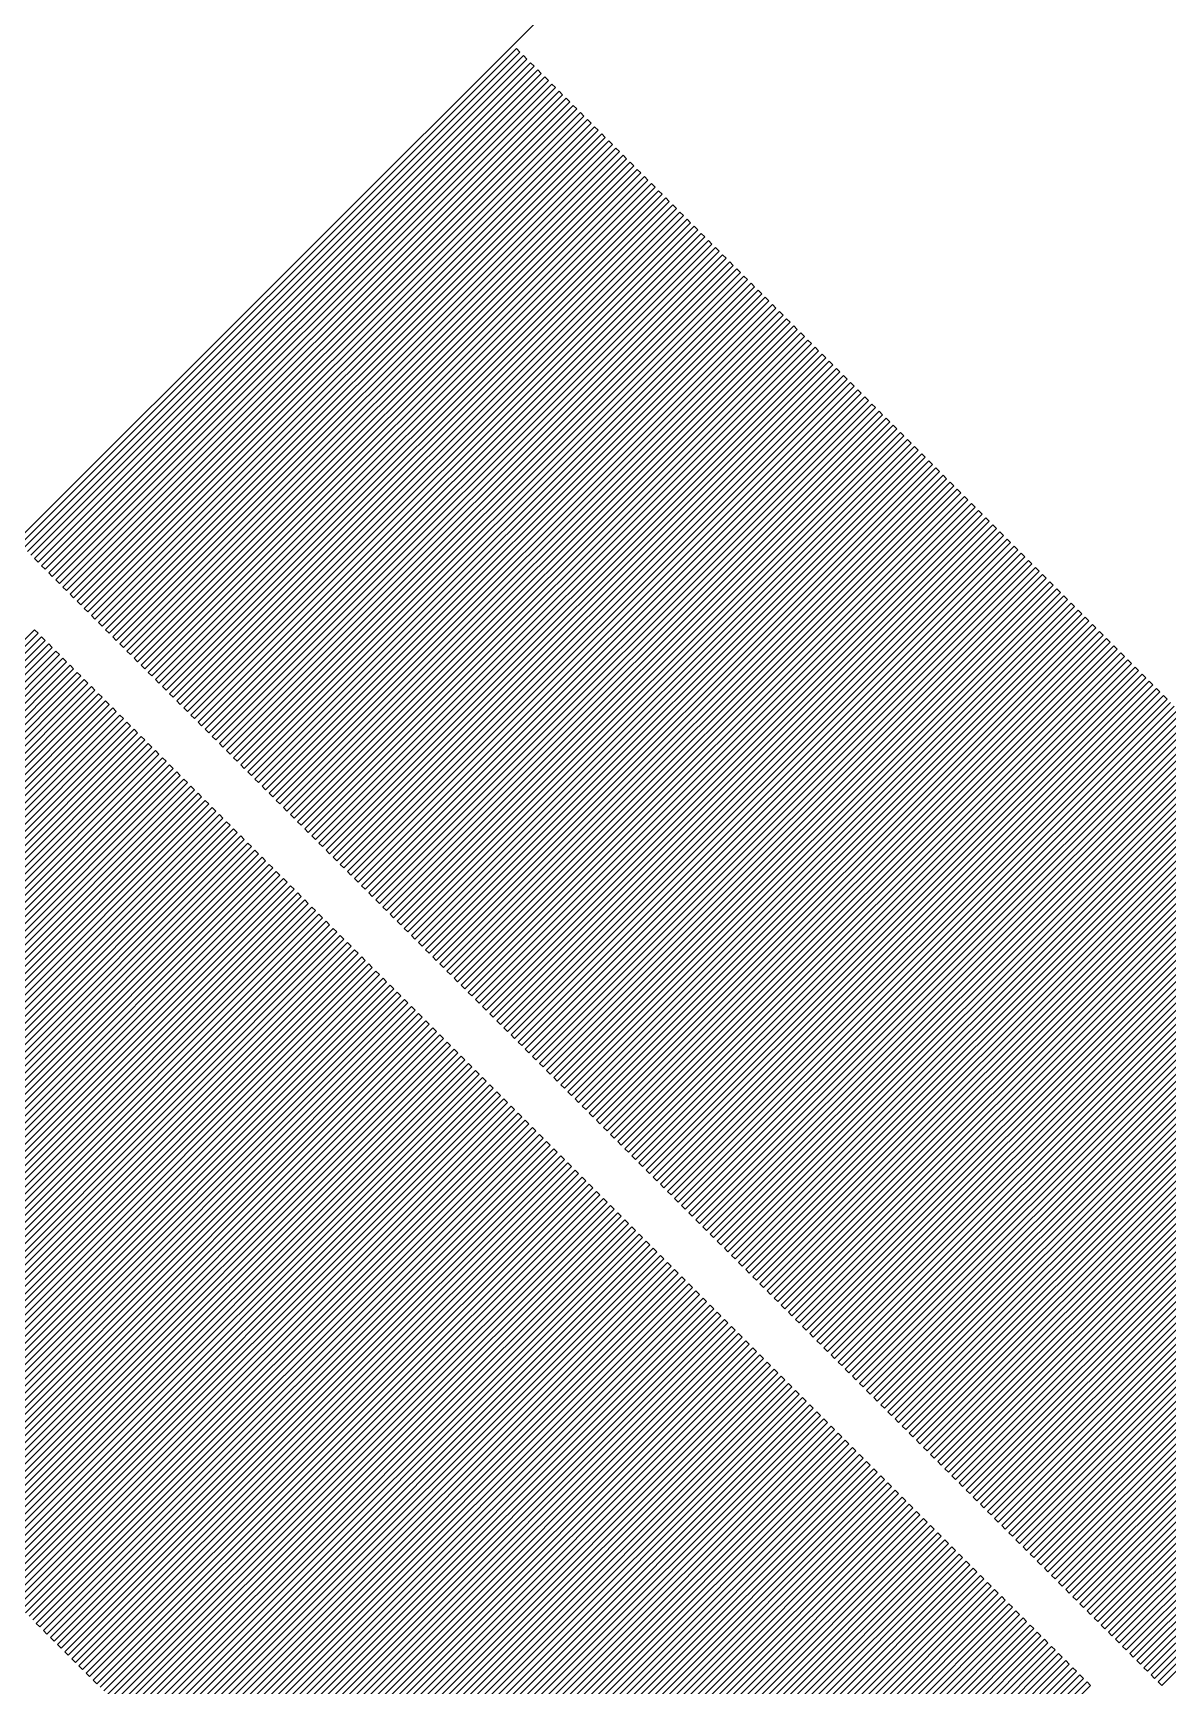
# Model space of a CAD drawing. Extents: x 1 to 107, y 1 to 71.
# Drawn here: x 7.848 to 10.105, y 7.977 to 11.265 of the extents above; entities that cross this region are included whole.
import ezdxf

# ---------------------------------------------------------------- set-up
doc = ezdxf.new("R2010")
doc.units = 0

msp = doc.modelspace()

# ---------------------------------------------------------------- linework, layer by layer
for p, q in [((10.1513, 12.5908), (7.8156, 10.2551)), ((7.82266, 10.248), (8.80908, 11.2344)), ((8.81616, 11.2274), (7.82974, 10.241)), ((7.83681, 10.2339), (8.82323, 11.2203)), ((8.83029, 11.2132), (7.84389, 10.2268)), ((8.80908, 11.2344), (8.81616, 11.2274)), ((8.82323, 11.2203), (8.83029, 11.2132)), ((7.85095, 10.2197), (8.83737, 11.2061)), ((8.84444, 11.1991), (7.85803, 10.2127)), ((7.8651, 10.2056), (8.85152, 11.192)), ((8.85858, 11.1849), (7.87218, 10.1985)), ((8.83737, 11.2061), (8.84444, 11.1991)), ((8.85152, 11.192), (8.85858, 11.1849)), ((7.87924, 10.1915), (8.86566, 11.1779)), ((8.87273, 11.1708), (7.88631, 10.1844)), ((7.89339, 10.1773), (8.87981, 11.1637)), ((8.88687, 11.1567), (7.90045, 10.1702)), ((7.90753, 10.1632), (8.89395, 11.1496)), ((8.86566, 11.1779), (8.87273, 11.1708)), ((8.87981, 11.1637), (8.88687, 11.1567)), ((8.89395, 11.1496), (8.90102, 11.1425)), ((8.90102, 11.1425), (7.9146, 10.1561)), ((7.92166, 10.149), (8.90808, 11.1355)), ((8.91516, 11.1284), (7.92874, 10.142)), ((7.93581, 10.1349), (8.92223, 11.1213)), ((8.92929, 11.1142), (7.94287, 10.1278)), ((8.90808, 11.1355), (8.91516, 11.1284)), ((8.92223, 11.1213), (8.92929, 11.1142)), ((7.94995, 10.1207), (8.93637, 11.1072)), ((8.94344, 11.1001), (7.95702, 10.1137)), ((7.96408, 10.1066), (8.9505, 11.093)), ((8.95758, 11.0859), (7.97116, 10.0995)), ((8.93637, 11.1072), (8.94344, 11.1001)), ((8.9505, 11.093), (8.95758, 11.0859)), ((7.97823, 10.0925), (8.96465, 11.0789)), ((8.97173, 11.0718), (7.98531, 10.0854)), ((7.99239, 10.0783), (8.97879, 11.0647)), ((8.98586, 11.0577), (7.99945, 10.0712)), ((8.00653, 10.0642), (8.99294, 11.0506)), ((8.96465, 11.0789), (8.97173, 11.0718)), ((8.97879, 11.0647), (8.98586, 11.0577)), ((8.99294, 11.0506), (9, 11.0435)), ((9, 11.0435), (8.0136, 10.0571)), ((8.02066, 10.05), (9.00706, 11.0365)), ((9.01414, 11.0294), (8.02774, 10.043)), ((8.03481, 10.0359), (9.02121, 11.0223)), ((9.02827, 11.0152), (8.04187, 10.0288)), ((9.00706, 11.0365), (9.01414, 11.0294)), ((9.02121, 11.0223), (9.02827, 11.0152)), ((8.04895, 10.0217), (9.03535, 11.0082)), ((9.04242, 11.0011), (8.05602, 10.0147)), ((8.06308, 10.0076), (9.04948, 10.994)), ((9.05656, 10.987), (8.07016, 10.0005)), ((9.03535, 11.0082), (9.04242, 11.0011)), ((9.04948, 10.994), (9.05656, 10.987)), ((8.07722, 9.99347), (9.06363, 10.9799)), ((9.07071, 10.9728), (8.0843, 9.98639)), ((8.09137, 9.97932), (9.07777, 10.9657)), ((9.08484, 10.9587), (8.09843, 9.97226)), ((8.10551, 9.96518), (9.09192, 10.9516)), ((9.06363, 10.9799), (9.07071, 10.9728)), ((9.07777, 10.9657), (9.08484, 10.9587)), ((9.09192, 10.9516), (9.09898, 10.9445)), ((9.09898, 10.9445), (8.11258, 9.95811)), ((8.11966, 9.95103), (9.10605, 10.9375)), ((9.11313, 10.9304), (8.12672, 9.94397)), ((8.1338, 9.93689), (9.12019, 10.9233)), ((9.12727, 10.9162), (8.14087, 9.92982)), ((9.10605, 10.9375), (9.11313, 10.9304)), ((9.12019, 10.9233), (9.12727, 10.9162)), ((8.14795, 9.92274), (9.13434, 10.9092)), ((9.14142, 10.9021), (8.15501, 9.91568)), ((8.16209, 9.9086), (9.14848, 10.895)), ((9.15556, 10.888), (8.16916, 9.90154)), ((9.13434, 10.9092), (9.14142, 10.9021)), ((9.14848, 10.895), (9.15556, 10.888)), ((8.17622, 9.89447), (9.16263, 10.8809)), ((9.16971, 10.8738), (8.1833, 9.88739)), ((8.19037, 9.88033), (9.17677, 10.8667)), ((9.18384, 10.8597), (8.19743, 9.87326)), ((8.20451, 9.86618), (9.19092, 10.8526)), ((9.16263, 10.8809), (9.16971, 10.8738)), ((9.17677, 10.8667), (9.18384, 10.8597)), ((9.19092, 10.8526), (9.19798, 10.8455)), ((9.19798, 10.8455), (8.21158, 9.85912)), ((8.21864, 9.85205), (9.20505, 10.8385)), ((9.21213, 10.8314), (8.22572, 9.84497)), ((8.23279, 9.83791), (9.21919, 10.8243)), ((9.22626, 10.8172), (8.23985, 9.83084)), ((9.20505, 10.8385), (9.21213, 10.8314)), ((9.21919, 10.8243), (9.22626, 10.8172)), ((8.24693, 9.82376), (9.23334, 10.8102)), ((9.2404, 10.8031), (8.254, 9.8167)), ((8.26108, 9.80962), (9.24748, 10.796)), ((9.25455, 10.789), (8.26814, 9.80255)), ((9.23334, 10.8102), (9.2404, 10.8031)), ((9.24748, 10.796), (9.25455, 10.789)), ((8.27522, 9.79547), (9.26161, 10.7819)), ((9.26869, 10.7748), (8.28229, 9.78839)), ((8.28937, 9.78133), (9.27576, 10.7677)), ((9.28284, 10.7607), (8.29643, 9.77426)), ((8.30351, 9.76718), (9.2899, 10.7536)), ((9.26161, 10.7819), (9.26869, 10.7748)), ((9.27576, 10.7677), (9.28284, 10.7607)), ((9.2899, 10.7536), (9.29698, 10.7465)), ((9.29698, 10.7465), (8.31058, 9.76012)), ((8.31764, 9.75305), (9.30405, 10.7395)), ((9.31113, 10.7324), (8.32472, 9.74597)), ((8.33179, 9.73891), (9.31819, 10.7253)), ((9.32527, 10.7182), (8.33887, 9.73183)), ((9.30405, 10.7395), (9.31113, 10.7324)), ((9.31819, 10.7253), (9.32527, 10.7182)), ((8.34593, 9.72476), (9.33234, 10.7112)), ((9.3394, 10.7041), (8.353, 9.7177)), ((8.36008, 9.71062), (9.34648, 10.697)), ((9.35355, 10.69), (8.36714, 9.70355)), ((9.33234, 10.7112), (9.3394, 10.7041)), ((9.34648, 10.697), (9.35355, 10.69)), ((8.37421, 9.69649), (9.36061, 10.6829)), ((9.36769, 10.6758), (8.38129, 9.68941)), ((8.38835, 9.68234), (9.37476, 10.6687)), ((9.38182, 10.6617), (8.39542, 9.67526)), ((8.4025, 9.6682), (9.3889, 10.6546)), ((9.36061, 10.6829), (9.36769, 10.6758)), ((9.37476, 10.6687), (9.38182, 10.6617)), ((9.3889, 10.6546), (9.39597, 10.6475)), ((9.39597, 10.6475), (8.40956, 9.66112)), ((8.41664, 9.65405), (9.40303, 10.6405)), ((9.41011, 10.6334), (8.42372, 9.64697)), ((8.43079, 9.63991), (9.41718, 10.6263)), ((9.40303, 10.6405), (9.41011, 10.6334)), ((9.41718, 10.6263), (9.42426, 10.6192)), ((9.42426, 10.6192), (8.43787, 9.63283)), ((8.44493, 9.62576), (9.43134, 10.6122)), ((9.4384, 10.6051), (8.452, 9.6187)), ((8.45908, 9.61162), (9.44548, 10.598)), ((9.45255, 10.591), (8.46614, 9.60455)), ((9.43134, 10.6122), (9.4384, 10.6051)), ((9.44548, 10.598), (9.45255, 10.591)), ((8.47321, 9.59749), (9.45961, 10.5839)), ((9.46669, 10.5768), (8.48029, 9.59041)), ((8.48735, 9.58334), (9.47375, 10.5698)), ((9.48082, 10.5627), (8.49442, 9.57628)), ((8.5015, 9.5692), (9.4879, 10.5556)), ((9.45961, 10.5839), (9.46669, 10.5768)), ((9.47375, 10.5698), (9.48082, 10.5627)), ((9.4879, 10.5556), (9.49496, 10.5486)), ((9.49496, 10.5486), (8.50856, 9.56213)), ((8.51564, 9.55505), (9.50204, 10.5415)), ((9.50911, 10.5344), (8.52271, 9.54799)), ((8.52977, 9.54092), (9.51617, 10.5273)), ((9.50204, 10.5415), (9.50911, 10.5344)), ((9.51617, 10.5273), (9.52325, 10.5203)), ((9.52325, 10.5203), (8.53685, 9.53384)), ((8.54391, 9.52678), (9.53032, 10.5132)), ((9.53738, 10.5061), (8.55099, 9.5197)), ((8.55806, 9.51263), (9.54446, 10.499)), ((9.55153, 10.492), (8.56514, 9.50555)), ((9.53032, 10.5132), (9.53738, 10.5061)), ((9.54446, 10.499), (9.55153, 10.492)), ((8.5722, 9.49849), (9.55861, 10.4849)), ((9.56567, 10.4778), (8.57928, 9.49141)), ((8.58635, 9.48434), (9.57275, 10.4708)), ((9.57982, 10.4637), (8.59341, 9.47728)), ((8.60049, 9.4702), (9.5869, 10.4566)), ((9.55861, 10.4849), (9.56567, 10.4778)), ((9.57275, 10.4708), (9.57982, 10.4637)), ((9.5869, 10.4566), (9.59396, 10.4496)), ((9.59396, 10.4496), (8.60756, 9.46313)), ((8.61464, 9.45605), (9.60104, 10.4425)), ((9.60811, 10.4354), (8.6217, 9.44899)), ((8.62877, 9.44193), (9.61517, 10.4283)), ((9.60104, 10.4425), (9.60811, 10.4354)), ((9.61517, 10.4283), (9.62225, 10.4213)), ((9.62225, 10.4213), (8.63585, 9.43484)), ((8.64291, 9.42778), (9.62932, 10.4142)), ((9.63638, 10.4071), (8.64998, 9.42072)), ((8.65706, 9.41364), (9.64346, 10.4001)), ((9.65053, 10.393), (8.66412, 9.40657)), ((9.62932, 10.4142), (9.63638, 10.4071)), ((9.64346, 10.4001), (9.65053, 10.393)), ((8.67119, 9.39951), (9.65759, 10.3859)), ((9.66467, 10.3788), (8.67827, 9.39243)), ((8.68533, 9.38536), (9.67174, 10.3718)), ((9.67882, 10.3647), (8.69241, 9.37828)), ((8.69948, 9.37122), (9.68588, 10.3576)), ((9.65759, 10.3859), (9.66467, 10.3788)), ((9.67174, 10.3718), (9.67882, 10.3647)), ((9.68588, 10.3576), (9.69295, 10.3506)), ((9.69295, 10.3506), (8.70656, 9.36414)), ((8.71362, 9.35706), (9.70003, 10.3435)), ((9.70709, 10.3364), (8.7207, 9.34999)), ((8.72777, 9.34293), (9.71417, 10.3293)), ((9.70003, 10.3435), (9.70709, 10.3364)), ((9.71417, 10.3293), (9.72124, 10.3223)), ((9.72124, 10.3223), (8.73485, 9.33585)), ((8.74191, 9.32878), (9.72832, 10.3152)), ((9.73538, 10.3081), (8.74898, 9.32172)), ((8.75606, 9.31464), (9.74246, 10.3011)), ((9.74953, 10.294), (8.76312, 9.30757)), ((9.72832, 10.3152), (9.73538, 10.3081)), ((9.74246, 10.3011), (9.74953, 10.294)), ((8.77019, 9.30051), (9.75659, 10.2869)), ((9.76367, 10.2798), (8.77727, 9.29343)), ((8.78433, 9.28636), (9.77074, 10.2728)), ((9.77782, 10.2657), (8.79141, 9.27928)), ((8.79848, 9.27222), (9.78488, 10.2586)), ((9.75659, 10.2869), (9.76367, 10.2798)), ((9.77074, 10.2728), (9.77782, 10.2657)), ((9.78488, 10.2586), (9.79195, 10.2516)), ((9.79195, 10.2516), (8.80554, 9.26515)), ((8.81262, 9.25807), (9.79903, 10.2445)), ((9.80609, 10.2374), (8.81969, 9.25101)), ((8.82675, 9.24393), (9.81316, 10.2303)), ((9.79903, 10.2445), (9.80609, 10.2374)), ((9.81316, 10.2303), (9.82024, 10.2233)), ((7.85803, 10.2127), (7.85095, 10.2197)), ((7.87218, 10.1985), (7.8651, 10.2056)), ((9.82024, 10.2233), (8.83383, 9.23686)), ((8.84091, 9.22978), (9.8273, 10.2162)), ((9.83437, 10.2091), (8.84798, 9.22272)), ((8.85506, 9.21564), (9.84145, 10.2021)), ((9.84851, 10.195), (8.86212, 9.20857)), ((9.8273, 10.2162), (9.83437, 10.2091)), ((9.84145, 10.2021), (9.84851, 10.195)), ((7.88631, 10.1844), (7.87924, 10.1915)), ((7.90045, 10.1702), (7.89339, 10.1773)), ((7.9146, 10.1561), (7.90753, 10.1632)), ((8.8692, 9.20149), (9.85559, 10.1879)), ((9.86267, 10.1808), (8.87627, 9.19443)), ((8.88333, 9.18736), (9.86974, 10.1738)), ((9.87682, 10.1667), (8.89041, 9.18028)), ((8.89748, 9.17322), (9.88388, 10.1596)), ((9.85559, 10.1879), (9.86267, 10.1808)), ((9.86974, 10.1738), (9.87682, 10.1667)), ((9.88388, 10.1596), (9.89095, 10.1526)), ((7.92874, 10.142), (7.92166, 10.149)), ((7.94287, 10.1278), (7.93581, 10.1349)), ((9.89095, 10.1526), (8.90454, 9.16615)), ((8.91162, 9.15907), (9.89803, 10.1455)), ((9.90509, 10.1384), (8.91869, 9.15201)), ((8.92575, 9.14494), (9.91216, 10.1314)), ((9.89803, 10.1455), (9.90509, 10.1384)), ((9.91216, 10.1314), (9.91924, 10.1243)), ((7.95702, 10.1137), (7.94995, 10.1207)), ((7.97116, 10.0995), (7.96408, 10.1066)), ((9.91924, 10.1243), (8.93283, 9.13786)), ((8.9399, 9.1308), (9.9263, 10.1172)), ((9.93336, 10.1101), (8.94696, 9.12373)), ((8.95404, 9.11665), (9.94044, 10.1031)), ((9.94751, 10.096), (8.96111, 9.10959)), ((9.9263, 10.1172), (9.93336, 10.1101)), ((9.94044, 10.1031), (9.94751, 10.096)), ((6.86455, 9.09192), (7.85097, 10.0783)), ((7.85805, 10.0713), (6.87163, 9.08484)), ((6.87869, 9.07777), (7.86511, 10.0642)), ((7.85097, 10.0783), (7.85805, 10.0713)), ((7.86511, 10.0642), (7.87218, 10.0571)), ((7.98531, 10.0854), (7.97823, 10.0925)), ((7.99945, 10.0712), (7.99239, 10.0783)), ((8.0136, 10.0571), (8.00653, 10.0642)), ((8.96819, 9.10251), (9.95459, 10.0889)), ((9.96165, 10.0818), (8.97525, 9.09544)), ((8.98233, 9.08836), (9.96872, 10.0748)), ((9.9758, 10.0677), (8.9894, 9.0813)), ((8.99648, 9.07422), (9.98286, 10.0606)), ((9.95459, 10.0889), (9.96165, 10.0818)), ((9.96872, 10.0748), (9.9758, 10.0677)), ((9.98286, 10.0606), (9.98994, 10.0536)), ((7.87218, 10.0571), (6.88577, 9.07071)), ((6.89284, 9.06363), (7.87926, 10.05)), ((7.88632, 10.043), (6.89992, 9.05656)), ((6.90698, 9.0495), (7.8934, 10.0359)), ((7.90047, 10.0288), (6.91406, 9.04242)), ((7.87926, 10.05), (7.88632, 10.043)), ((7.8934, 10.0359), (7.90047, 10.0288)), ((8.02774, 10.043), (8.02066, 10.05)), ((8.04187, 10.0288), (8.03481, 10.0359)), ((9.98994, 10.0536), (9.00352, 9.06715)), ((9.0106, 9.06007), (9.99701, 10.0465)), ((10.0041, 10.0394), (9.01767, 9.05301)), ((9.02473, 9.04594), (10.0112, 10.0324)), ((9.99701, 10.0465), (10.0041, 10.0394)), ((10.0112, 10.0324), (10.0182, 10.0253)), ((6.92113, 9.03535), (7.90755, 10.0218)), ((7.91461, 10.0147), (6.92821, 9.02827)), ((6.93527, 9.02121), (7.92169, 10.0076)), ((7.92876, 10.0005), (6.94234, 9.01414)), ((7.90755, 10.0218), (7.91461, 10.0147)), ((7.92169, 10.0076), (7.92876, 10.0005)), ((8.05602, 10.0147), (8.04895, 10.0217)), ((8.07016, 10.0005), (8.06308, 10.0076)), ((10.0182, 10.0253), (9.03181, 9.03886)), ((9.03886, 9.03181), (10.0253, 10.0182)), ((10.0324, 10.0112), (9.04594, 9.02473)), ((9.05301, 9.01767), (10.0394, 10.0041)), ((10.0465, 9.99701), (9.06007, 9.0106)), ((10.0253, 10.0182), (10.0324, 10.0112)), ((10.0394, 10.0041), (10.0465, 9.99701)), ((6.94942, 9.00706), (7.93584, 9.99347)), ((7.9429, 9.9864), (6.95648, 9)), ((6.96355, 8.99294), (7.94997, 9.97934)), ((7.95705, 9.97226), (6.97063, 8.98586)), ((6.97769, 8.97879), (7.96411, 9.96519)), ((7.93584, 9.99347), (7.9429, 9.9864)), ((7.94997, 9.97934), (7.95705, 9.97226)), ((7.96411, 9.96519), (7.97118, 9.95813)), ((8.0843, 9.98639), (8.07722, 9.99347)), ((8.09843, 9.97226), (8.09137, 9.97932)), ((8.11258, 9.95811), (8.10551, 9.96518)), ((9.06715, 9.00352), (10.0536, 9.98994)), ((10.0606, 9.98286), (9.07422, 8.99648)), ((9.0813, 8.9894), (10.0677, 9.9758)), ((10.0748, 9.96872), (9.08836, 8.98233)), ((10.0536, 9.98994), (10.0606, 9.98286)), ((10.0677, 9.9758), (10.0748, 9.96872)), ((7.97118, 9.95813), (6.98476, 8.97173)), ((6.99184, 8.96465), (7.97826, 9.95105)), ((7.98532, 9.94398), (6.9989, 8.95758)), ((7.00597, 8.95052), (7.99239, 9.93692)), ((7.99947, 9.92984), (7.01305, 8.94344)), ((7.97826, 9.95105), (7.98532, 9.94398)), ((7.99239, 9.93692), (7.99947, 9.92984)), ((8.12672, 9.94397), (8.11966, 9.95103)), ((8.14087, 9.92982), (8.1338, 9.93689)), ((9.09544, 8.97525), (10.0818, 9.96165)), ((10.0889, 9.95459), (9.10251, 8.96819)), ((9.10959, 8.96111), (10.096, 9.94751)), ((10.1031, 9.94044), (9.11665, 8.95404)), ((9.12373, 8.94696), (10.1101, 9.93336)), ((10.0818, 9.96165), (10.0889, 9.95459)), ((10.096, 9.94751), (10.1031, 9.94044)), ((7.02011, 8.93637), (8.00653, 9.92278)), ((8.01361, 9.9157), (7.02719, 8.92929)), ((7.03426, 8.92223), (8.02068, 9.90863)), ((8.02774, 9.90157), (7.04134, 8.91516)), ((8.00653, 9.92278), (8.01361, 9.9157)), ((8.02068, 9.90863), (8.02774, 9.90157)), ((8.15501, 9.91568), (8.14795, 9.92274)), ((8.16916, 9.90154), (8.16209, 9.9086)), ((10.1172, 9.9263), (9.1308, 8.9399)), ((9.13786, 8.93283), (10.1243, 9.91924)), ((10.1314, 9.91216), (9.14494, 8.92575)), ((9.15201, 8.91869), (10.1384, 9.90509)), ((10.1455, 9.89803), (9.15907, 8.91162)), ((7.0484, 8.90808), (8.03482, 9.89449)), ((8.04189, 9.88742), (7.05548, 8.90102)), ((7.06255, 8.89395), (8.04897, 9.88034)), ((8.05603, 9.87328), (7.06963, 8.88687)), ((7.07669, 8.87981), (8.06311, 9.8662)), ((8.03482, 9.89449), (8.04189, 9.88742)), ((8.04897, 9.88034), (8.05603, 9.87328)), ((8.06311, 9.8662), (8.07018, 9.85913)), ((8.1833, 9.88739), (8.17622, 9.89447)), ((8.19743, 9.87326), (8.19037, 9.88033)), ((8.21158, 9.85912), (8.20451, 9.86618)), ((9.16615, 8.90454), (10.1526, 9.89095)), ((10.1596, 9.88388), (9.17322, 8.89748)), ((9.18028, 8.89041), (10.1667, 9.87682)), ((10.1738, 9.86974), (9.18736, 8.88333)), ((8.07018, 9.85913), (7.08376, 8.87273)), ((7.09084, 8.86566), (8.07726, 9.85205)), ((8.08432, 9.84499), (7.0979, 8.85858)), ((7.10498, 8.85152), (8.0914, 9.83791)), ((8.09846, 9.83084), (7.11205, 8.84444)), ((8.07726, 9.85205), (8.08432, 9.84499)), ((8.0914, 9.83791), (8.09846, 9.83084)), ((8.22572, 9.84497), (8.21864, 9.85205)), ((8.23985, 9.83084), (8.23279, 9.83791)), ((9.19443, 8.87627), (10.1808, 9.86267)), ((10.1879, 9.85559), (9.20149, 8.8692)), ((9.20857, 8.86212), (10.195, 9.84851)), ((10.2021, 9.84145), (9.21564, 8.85506)), ((9.22272, 8.84798), (10.2091, 9.83437)), ((7.11911, 8.83737), (8.10553, 9.82378)), ((8.11261, 9.8167), (7.12619, 8.83029)), ((7.13326, 8.82323), (8.11967, 9.80963)), ((8.12674, 9.80257), (7.14032, 8.81616)), ((8.10553, 9.82378), (8.11261, 9.8167)), ((8.11967, 9.80963), (8.12674, 9.80257)), ((8.254, 9.8167), (8.24693, 9.82376)), ((8.26814, 9.80255), (8.26108, 9.80962)), ((10.2162, 9.8273), (9.22978, 8.84091)), ((9.23686, 8.83383), (10.2233, 9.82024)), ((10.2303, 9.81316), (9.24393, 8.82675)), ((9.25101, 8.81969), (10.2374, 9.80609)), ((10.2445, 9.79903), (9.25807, 8.81262)), ((7.1474, 8.80908), (8.13382, 9.79549)), ((8.14088, 9.78842), (7.15446, 8.80202)), ((7.16153, 8.79495), (8.14795, 9.78136)), ((8.15503, 9.77428), (7.16861, 8.78787)), ((7.17567, 8.78081), (8.16209, 9.76721)), ((8.13382, 9.79549), (8.14088, 9.78842)), ((8.14795, 9.78136), (8.15503, 9.77428)), ((8.16209, 9.76721), (8.16916, 9.76015)), ((8.28229, 9.78839), (8.27522, 9.79547)), ((8.29643, 9.77426), (8.28937, 9.78133)), ((8.31058, 9.76012), (8.30351, 9.76718)), ((9.26515, 8.80554), (10.2516, 9.79195)), ((10.2586, 9.78488), (9.27222, 8.79848)), ((9.27928, 8.79141), (10.2657, 9.77782)), ((10.2728, 9.77074), (9.28636, 8.78433)), ((8.16916, 9.76015), (7.18275, 8.77374)), ((7.18982, 8.76666), (8.17624, 9.75307)), ((8.1833, 9.746), (7.1969, 8.7596)), ((7.20398, 8.75252), (8.19038, 9.73892)), ((8.19745, 9.73186), (7.21104, 8.74545)), ((8.17624, 9.75307), (8.1833, 9.746)), ((8.19038, 9.73892), (8.19745, 9.73186)), ((8.32472, 9.74597), (8.31764, 9.75305)), ((8.33887, 9.73183), (8.33179, 9.73891)), ((9.29343, 8.77727), (10.2798, 9.76367)), ((10.2869, 9.75659), (9.30051, 8.77019)), ((9.30757, 8.76312), (10.294, 9.74953)), ((10.3011, 9.74246), (9.31464, 8.75606)), ((9.32172, 8.74898), (10.3081, 9.73538)), ((7.21811, 8.73839), (8.20453, 9.72478)), ((8.21161, 9.71771), (7.22519, 8.73131)), ((7.23225, 8.72424), (8.21867, 9.71063)), ((8.22574, 9.70357), (7.23932, 8.71716)), ((8.20453, 9.72478), (8.21161, 9.71771)), ((8.21867, 9.71063), (8.22574, 9.70357)), ((8.353, 9.7177), (8.34593, 9.72476)), ((8.36714, 9.70355), (8.36008, 9.71062)), ((10.3152, 9.72832), (9.32878, 8.74191)), ((9.33585, 8.73485), (10.3223, 9.72124)), ((10.3293, 9.71417), (9.34293, 8.72777)), ((9.34999, 8.7207), (10.3364, 9.70709)), ((10.3435, 9.70003), (9.35706, 8.71362)), ((7.2464, 8.7101), (8.23282, 9.69649)), ((8.23988, 9.68942), (7.25346, 8.70302)), ((7.26053, 8.69595), (8.24695, 9.68236)), ((8.25403, 9.67528), (7.26761, 8.68887)), ((7.27467, 8.68181), (8.26109, 9.66821)), ((8.23282, 9.69649), (8.23988, 9.68942)), ((8.24695, 9.68236), (8.25403, 9.67528)), ((8.26109, 9.66821), (8.26817, 9.66113)), ((8.38129, 9.68941), (8.37421, 9.69649)), ((8.39542, 9.67526), (8.38835, 9.68234)), ((8.40956, 9.66112), (8.4025, 9.6682)), ((9.36414, 8.70656), (10.3506, 9.69295)), ((10.3576, 9.68588), (9.37122, 8.69948)), ((9.37828, 8.69241), (10.3647, 9.67882)), ((10.3718, 9.67174), (9.38536, 8.68533)), ((8.26817, 9.66113), (7.28175, 8.67473)), ((7.28882, 8.66766), (8.27524, 9.65407)), ((8.2823, 9.647), (7.29588, 8.6606)), ((7.30296, 8.65352), (8.28938, 9.63992)), ((8.27524, 9.65407), (8.2823, 9.647)), ((8.28938, 9.63992), (8.29645, 9.63286)), ((8.42372, 9.64697), (8.41664, 9.65405)), ((8.43787, 9.63283), (8.43079, 9.63991)), ((9.39243, 8.67827), (10.3788, 9.66467)), ((10.3859, 9.65759), (9.39951, 8.67119)), ((9.40657, 8.66412), (10.393, 9.65053)), ((10.4001, 9.64346), (9.41364, 8.65706)), ((9.42072, 8.64998), (10.4071, 9.63638)), ((8.29645, 9.63286), (7.31003, 8.64645)), ((7.31711, 8.63939), (8.30351, 9.62579)), ((8.31059, 9.61871), (7.32417, 8.63231)), ((7.33125, 8.62524), (8.31766, 9.61165)), ((8.32474, 9.60458), (7.33832, 8.61818)), ((8.30351, 9.62579), (8.31059, 9.61871)), ((8.31766, 9.61165), (8.32474, 9.60458)), ((8.452, 9.6187), (8.44493, 9.62576)), ((8.46614, 9.60455), (8.45908, 9.61162)), ((10.4142, 9.62932), (9.42778, 8.64291)), ((9.43484, 8.63585), (10.4213, 9.62225)), ((10.4283, 9.61517), (9.44193, 8.62877)), ((9.44899, 8.6217), (10.4354, 9.60811)), ((10.4425, 9.60104), (9.45605, 8.61464)), ((7.3454, 8.6111), (8.3318, 9.5975)), ((8.33888, 9.59044), (7.35246, 8.60403)), ((7.35953, 8.59697), (8.34595, 9.58336)), ((8.35303, 9.57628), (7.36661, 8.58989)), ((7.37367, 8.58282), (8.36009, 9.56921)), ((8.3318, 9.5975), (8.33888, 9.59044)), ((8.34595, 9.58336), (8.35303, 9.57628)), ((8.36009, 9.56921), (8.36717, 9.56213)), ((8.48029, 9.59041), (8.47321, 9.59749)), ((8.49442, 9.57628), (8.48735, 9.58334)), ((8.50856, 9.56213), (8.5015, 9.5692)), ((9.46313, 8.60756), (10.4496, 9.59396)), ((10.4566, 9.5869), (9.4702, 8.60049)), ((9.47728, 8.59341), (10.4637, 9.57982)), ((10.4708, 9.57275), (9.48434, 8.58635)), ((8.36717, 9.56213), (7.38075, 8.57574)), ((7.38782, 8.56866), (8.37424, 9.55507)), ((8.3813, 9.548), (7.39488, 8.5616)), ((7.40196, 8.55452), (8.38838, 9.54092)), ((8.37424, 9.55507), (8.3813, 9.548)), ((8.38838, 9.54092), (8.39545, 9.53386)), ((8.52271, 9.54799), (8.51564, 9.55505)), ((8.53685, 9.53384), (8.52977, 9.54092)), ((9.49141, 8.57928), (10.4778, 9.56567)), ((10.4849, 9.55861), (9.49849, 8.5722)), ((9.50555, 8.56514), (10.492, 9.55153)), ((10.499, 9.54446), (9.51263, 8.55806)), ((9.5197, 8.55099), (10.5061, 9.53738)), ((8.39545, 9.53386), (7.40903, 8.54745)), ((7.41609, 8.54039), (8.40251, 9.52679)), ((8.40959, 9.51971), (7.42317, 8.53331)), ((7.43024, 8.52625), (8.41666, 9.51265)), ((8.42372, 9.50558), (7.4373, 8.51918)), ((8.40251, 9.52679), (8.40959, 9.51971)), ((8.41666, 9.51265), (8.42372, 9.50558)), ((8.55099, 9.5197), (8.54391, 9.52678)), ((8.56514, 9.50555), (8.55806, 9.51263)), ((10.5132, 9.53032), (9.52678, 8.54391)), ((9.53384, 8.53685), (10.5203, 9.52325)), ((10.5273, 9.51617), (9.54092, 8.52977)), ((9.54799, 8.52271), (10.5344, 9.50911)), ((10.5415, 9.50204), (9.55505, 8.51564)), ((7.44438, 8.5121), (8.4308, 9.4985)), ((8.43787, 9.49144), (7.45145, 8.50504)), ((7.45853, 8.49796), (8.44495, 9.48436)), ((8.45201, 9.47729), (7.46559, 8.49089)), ((7.47267, 8.48383), (8.45908, 9.47023)), ((8.4308, 9.4985), (8.43787, 9.49144)), ((8.44495, 9.48436), (8.45201, 9.47729)), ((8.45908, 9.47023), (8.46616, 9.46315)), ((8.57928, 9.49141), (8.5722, 9.49849)), ((8.59341, 9.47728), (8.58635, 9.48434)), ((8.60756, 9.46313), (8.60049, 9.4702)), ((9.56213, 8.50856), (10.5486, 9.49496)), ((10.5556, 9.4879), (9.5692, 8.5015)), ((9.57628, 8.49442), (10.5627, 9.48082)), ((10.5698, 9.47375), (9.58334, 8.48735)), ((8.46616, 9.46315), (7.47974, 8.47675)), ((7.48682, 8.46968), (8.47322, 9.45609)), ((8.4803, 9.44901), (7.49388, 8.46262)), ((7.50096, 8.45554), (8.48737, 9.44194)), ((8.47322, 9.45609), (8.4803, 9.44901)), ((8.48737, 9.44194), (8.49445, 9.43486)), ((8.6217, 9.44899), (8.61464, 9.45605)), ((8.63585, 9.43484), (8.62877, 9.44193)), ((9.59041, 8.48029), (10.5768, 9.46669)), ((10.5839, 9.45961), (9.59749, 8.47321)), ((9.60455, 8.46614), (10.591, 9.45255)), ((10.598, 9.44548), (9.61162, 8.45908)), ((9.6187, 8.452), (10.6051, 9.4384)), ((8.49445, 9.43486), (7.50803, 8.44847)), ((7.51509, 8.44139), (8.50151, 9.4278)), ((8.50859, 9.42072), (7.52217, 8.43433)), ((7.52924, 8.42725), (8.51566, 9.41365)), ((8.52272, 9.40659), (7.5363, 8.42018)), ((8.50151, 9.4278), (8.50859, 9.42072)), ((8.51566, 9.41365), (8.52272, 9.40659)), ((8.64998, 9.42072), (8.64291, 9.42778)), ((8.66412, 9.40657), (8.65706, 9.41364)), ((10.6122, 9.43134), (9.62576, 8.44493)), ((9.63283, 8.43787), (10.6192, 9.42426)), ((10.6263, 9.41718), (9.63991, 8.43079)), ((9.64697, 8.42372), (10.6334, 9.41011)), ((10.6405, 9.40303), (9.65405, 8.41664)), ((7.54338, 8.4131), (8.5298, 9.39951)), ((8.53687, 9.39244), (7.55045, 8.40604)), ((7.55753, 8.39896), (8.54395, 9.38536)), ((8.55101, 9.3783), (7.56459, 8.39189)), ((7.57166, 8.38483), (8.55807, 9.37123)), ((8.5298, 9.39951), (8.53687, 9.39244)), ((8.54395, 9.38536), (8.55101, 9.3783)), ((8.55807, 9.37123), (8.56516, 9.36415)), ((8.67827, 9.39243), (8.67119, 9.39951)), ((8.69241, 9.37828), (8.68533, 9.38536)), ((8.70656, 9.36414), (8.69948, 9.37122)), ((9.66112, 8.40956), (10.6475, 9.39597)), ((10.6546, 9.3889), (9.6682, 8.4025)), ((9.67526, 8.39542), (10.6617, 9.38182)), ((10.6687, 9.37476), (9.68234, 8.38835)), ((8.56516, 9.36415), (7.57874, 8.37775)), ((7.5858, 8.37068), (8.57222, 9.35709)), ((8.57928, 9.35002), (7.59286, 8.36362)), ((7.59995, 8.35654), (8.58636, 9.34294)), ((8.57222, 9.35709), (8.57928, 9.35002)), ((8.58636, 9.34294), (8.59343, 9.33588)), ((8.7207, 9.34999), (8.71362, 9.35706)), ((8.73485, 9.33585), (8.72777, 9.34293)), ((9.68941, 8.38129), (10.6758, 9.36769)), ((10.6829, 9.36061), (9.69649, 8.37421)), ((9.70355, 8.36714), (10.69, 9.35355)), ((10.697, 9.34648), (9.71062, 8.36008)), ((9.7177, 8.353), (10.7041, 9.3394)), ((8.59343, 9.33588), (7.60701, 8.34947)), ((7.61409, 8.34241), (8.60049, 9.32881)), ((8.60757, 9.32173), (7.62115, 8.33533)), ((7.62823, 8.32826), (8.61464, 9.31467)), ((8.62172, 9.30759), (7.63531, 8.32118)), ((8.60049, 9.32881), (8.60757, 9.32173)), ((8.61464, 9.31467), (8.62172, 9.30759)), ((8.74898, 9.32172), (8.74191, 9.32878)), ((8.76312, 9.30757), (8.75606, 9.31464)), ((10.7112, 9.33234), (9.72476, 8.34593)), ((9.73183, 8.33887), (10.7182, 9.32527)), ((10.7253, 9.31819), (9.73891, 8.33179)), ((9.74597, 8.32472), (10.7324, 9.31113)), ((7.64238, 8.31412), (8.62878, 9.30052)), ((8.63586, 9.29344), (7.64944, 8.30705)), ((7.65652, 8.29997), (8.64294, 9.28638)), ((8.65001, 9.2793), (7.66359, 8.29291)), ((7.67065, 8.28583), (8.65707, 9.27223)), ((8.62878, 9.30052), (8.63586, 9.29344)), ((8.64294, 9.28638), (8.65001, 9.2793)), ((8.65707, 9.27223), (8.66415, 9.26515)), ((8.77727, 9.29343), (8.77019, 9.30051)), ((8.79141, 9.27928), (8.78433, 9.28636)), ((8.80554, 9.26515), (8.79848, 9.27222)), ((10.7395, 9.30405), (9.75305, 8.31764)), ((9.76012, 8.31058), (10.7465, 9.29698)), ((10.7536, 9.2899), (9.76718, 8.30351)), ((9.77426, 8.29643), (10.7607, 9.28284)), ((10.7677, 9.27576), (9.78133, 8.28937)), ((8.66415, 9.26515), (7.67773, 8.27876)), ((7.6848, 8.27168), (8.67122, 9.25809)), ((8.67828, 9.25102), (7.69186, 8.26462)), ((7.69894, 8.25754), (8.68536, 9.24394)), ((8.67122, 9.25809), (8.67828, 9.25102)), ((8.68536, 9.24394), (8.69243, 9.23688)), ((8.81969, 9.25101), (8.81262, 9.25807)), ((8.83383, 9.23686), (8.82675, 9.24393)), ((9.78839, 8.28229), (10.7748, 9.26869)), ((10.7819, 9.26161), (9.79547, 8.27522)), ((9.80255, 8.26814), (10.789, 9.25455)), ((10.796, 9.24748), (9.80962, 8.26108)), ((9.8167, 8.254), (10.8031, 9.2404)), ((8.69243, 9.23688), (7.70601, 8.25047)), ((7.71307, 8.24341), (8.69949, 9.22981)), ((8.70657, 9.22273), (7.72015, 8.23633)), ((7.72722, 8.22926), (8.71364, 9.21567)), ((8.72072, 9.20859), (7.7343, 8.22218)), ((8.69949, 9.22981), (8.70657, 9.22273)), ((8.71364, 9.21567), (8.72072, 9.20859)), ((8.84798, 9.22272), (8.84091, 9.22978)), ((8.86212, 9.20857), (8.85506, 9.21564)), ((10.8102, 9.23334), (9.82376, 8.24693)), ((9.83084, 8.23985), (10.8172, 9.22626)), ((10.8243, 9.21919), (9.83791, 8.23279)), ((9.84497, 8.22572), (10.8314, 9.21213)), ((7.74136, 8.21512), (8.72778, 9.20152)), ((8.73485, 9.19446), (7.74844, 8.20805)), ((7.75551, 8.20097), (8.74193, 9.18738)), ((8.74899, 9.18031), (7.76259, 8.19391)), ((7.76965, 8.18684), (8.75607, 9.17325)), ((8.72778, 9.20152), (8.73485, 9.19446)), ((8.74193, 9.18738), (8.74899, 9.18031)), ((8.75607, 9.17325), (8.76314, 9.16617)), ((8.87627, 9.19443), (8.8692, 9.20149)), ((8.89041, 9.18028), (8.88333, 9.18736)), ((8.90454, 9.16615), (8.89748, 9.17322)), ((10.8385, 9.20505), (9.85205, 8.21864)), ((9.85912, 8.21158), (10.8455, 9.19798)), ((10.8526, 9.19092), (9.86618, 8.20451)), ((9.87326, 8.19743), (10.8597, 9.18384)), ((10.8667, 9.17677), (9.88033, 8.19037)), ((8.76314, 9.16617), (7.77673, 8.17976)), ((7.7838, 8.1727), (8.77022, 9.15909)), ((8.77728, 9.15202), (7.79086, 8.16563)), ((7.79794, 8.15855), (8.78436, 9.14494)), ((8.77022, 9.15909), (8.77728, 9.15202)), ((8.78436, 9.14494), (8.79143, 9.13788)), ((8.91869, 9.15201), (8.91162, 9.15907)), ((8.93283, 9.13786), (8.92575, 9.14494)), ((9.88739, 8.1833), (10.8738, 9.16971)), ((10.8809, 9.16263), (9.89447, 8.17622)), ((9.90154, 8.16916), (10.888, 9.15556)), ((10.895, 9.14848), (9.9086, 8.16209)), ((9.91568, 8.15501), (10.9021, 9.14142)), ((8.79143, 9.13788), (7.80501, 8.15149)), ((7.81209, 8.14441), (8.79851, 9.1308)), ((8.80557, 9.12373), (7.81915, 8.13733)), ((7.82622, 8.13026), (8.81264, 9.11667)), ((8.81972, 9.10959), (7.8333, 8.12318)), ((8.79851, 9.1308), (8.80557, 9.12373)), ((8.81264, 9.11667), (8.81972, 9.10959)), ((8.94696, 9.12373), (8.9399, 9.1308)), ((8.96111, 9.10959), (8.95404, 9.11665)), ((10.9092, 9.13434), (9.92274, 8.14795)), ((9.92982, 8.14087), (10.9162, 9.12727)), ((10.9233, 9.12019), (9.93689, 8.1338)), ((9.94397, 8.12672), (10.9304, 9.11313)), ((7.84036, 8.11612), (8.82678, 9.10252)), ((8.83385, 9.09546), (7.84743, 8.10905)), ((7.85451, 8.10197), (8.84093, 9.08838)), ((8.84799, 9.08131), (7.86157, 8.09491)), ((7.86864, 8.08784), (8.85506, 9.07425)), ((8.82678, 9.10252), (8.83385, 9.09546)), ((8.84093, 9.08838), (8.84799, 9.08131)), ((8.85506, 9.07425), (8.86214, 9.06717)), ((8.97525, 9.09544), (8.96819, 9.10251)), ((8.9894, 9.0813), (8.98233, 9.08836)), ((9.00352, 9.06715), (8.99648, 9.07422)), ((10.9375, 9.10605), (9.95103, 8.11966)), ((9.95811, 8.11258), (10.9445, 9.09898)), ((10.9516, 9.09192), (9.96518, 8.10551)), ((9.97226, 8.09843), (10.9587, 9.08484)), ((10.9657, 9.07777), (9.97932, 8.09137)), ((8.86214, 9.06717), (7.87572, 8.08076)), ((7.88278, 8.0737), (8.8692, 9.0601)), ((8.87627, 9.05304), (7.88986, 8.06664)), ((7.89693, 8.05956), (8.88335, 9.04596)), ((8.8692, 9.0601), (8.87627, 9.05304)), ((8.88335, 9.04596), (8.89041, 9.03889)), ((9.01767, 9.05301), (9.0106, 9.06007)), ((9.03181, 9.03886), (9.02473, 9.04594)), ((9.98639, 8.0843), (10.9728, 9.07071)), ((10.9799, 9.06363), (9.99347, 8.07722)), ((10.0005, 8.07016), (10.987, 9.05656)), ((10.994, 9.04948), (10.0076, 8.06308)), ((10.0147, 8.05602), (11.0011, 9.04242)), ((8.89041, 9.03889), (7.90401, 8.05249)), ((7.91107, 8.04541), (8.89749, 9.03181)), ((8.90456, 9.02475), (7.91815, 8.03835)), ((7.92522, 8.03128), (8.91164, 9.01767)), ((8.9187, 9.0106), (7.9323, 8.0242)), ((8.89749, 9.03181), (8.90456, 9.02475)), ((8.91164, 9.01767), (8.9187, 9.0106)), ((9.04594, 9.02473), (9.03886, 9.03181)), ((9.06007, 9.0106), (9.05301, 9.01767)), ((11.0082, 9.03535), (10.0217, 8.04895)), ((10.0288, 8.04187), (11.0152, 9.02827)), ((11.0223, 9.02121), (10.0359, 8.03481)), ((10.043, 8.02774), (11.0294, 9.01414)), ((7.93936, 8.01714), (8.92578, 9.00352)), ((8.93285, 8.99648), (7.94643, 8.01006)), ((7.95351, 8.00299), (8.93993, 8.9894)), ((8.94699, 8.98233), (7.96057, 7.99591)), ((8.92578, 9.00352), (8.93285, 8.99648)), ((8.93993, 8.9894), (8.94699, 8.98233)), ((9.07422, 8.99648), (9.06715, 9.00352)), ((9.08836, 8.98233), (9.0813, 8.9894)), ((11.0365, 9.00706), (10.05, 8.02066)), ((10.0571, 8.0136), (11.0435, 9)), ((11.0506, 8.99294), (10.0642, 8.00653)), ((10.0712, 7.99945), (11.0577, 8.98586)), ((11.0647, 8.97879), (10.0783, 7.99239)), ((7.96764, 7.98885), (8.95406, 8.97527)), ((8.96114, 8.96819), (7.97472, 7.98177)), ((7.98177, 7.97472), (8.96819, 8.96114)), ((8.97527, 8.95406), (7.98885, 7.96764)), ((7.99591, 7.96057), (8.98233, 8.94699)), ((8.95406, 8.97527), (8.96114, 8.96819)), ((8.96819, 8.96114), (8.97527, 8.95406)), ((8.98233, 8.94699), (8.9894, 8.93993)), ((9.10251, 8.96819), (9.09544, 8.97525)), ((9.11665, 8.95404), (9.10959, 8.96111)), ((9.1308, 8.9399), (9.12373, 8.94696)), ((10.0854, 7.98531), (11.0718, 8.97173)), ((11.0789, 8.96465), (10.0925, 7.97823)), ((8.9894, 8.93993), (8.00299, 7.95351)), ((8.01006, 7.94643), (8.99648, 8.93285)), ((9.00352, 8.92578), (8.01714, 7.93936)), ((8.0242, 7.9323), (9.0106, 8.9187)), ((9.01767, 8.91164), (8.03128, 7.92522)), ((8.99648, 8.93285), (9.00352, 8.92578)), ((9.0106, 8.9187), (9.01767, 8.91164)), ((9.14494, 8.92575), (9.13786, 8.93283)), ((9.15907, 8.91162), (9.15201, 8.91869)), ((8.03835, 7.91815), (9.02475, 8.90456)), ((9.03181, 8.89749), (8.04541, 7.91107)), ((8.05249, 7.90401), (9.03889, 8.89041)), ((9.04596, 8.88335), (8.05956, 7.89693)), ((9.02475, 8.90456), (9.03181, 8.89749)), ((9.03889, 8.89041), (9.04596, 8.88335)), ((9.17322, 8.89748), (9.16615, 8.90454)), ((9.18736, 8.88333), (9.18028, 8.89041)), ((8.06664, 7.88986), (9.05304, 8.87627)), ((9.0601, 8.8692), (8.0737, 7.88278)), ((8.08076, 7.87572), (9.06717, 8.86214)), ((9.07425, 8.85506), (8.08784, 7.86864)), ((8.09491, 7.86157), (9.08131, 8.84799)), ((9.05304, 8.87627), (9.0601, 8.8692)), ((9.06717, 8.86214), (9.07425, 8.85506)), ((9.08131, 8.84799), (9.08838, 8.84093)), ((9.20149, 8.8692), (9.19443, 8.87627)), ((9.21564, 8.85506), (9.20857, 8.86212)), ((9.22978, 8.84091), (9.22272, 8.84798)), ((9.08838, 8.84093), (8.10197, 7.85451)), ((8.10905, 7.84743), (9.09546, 8.83385)), ((9.10252, 8.82678), (8.11612, 7.84036)), ((8.12318, 7.8333), (9.10959, 8.81972)), ((9.11667, 8.81264), (8.13026, 7.82622)), ((9.09546, 8.83385), (9.10252, 8.82678)), ((9.10959, 8.81972), (9.11667, 8.81264)), ((9.24393, 8.82675), (9.23686, 8.83383)), ((9.25807, 8.81262), (9.25101, 8.81969)), ((8.13733, 7.81915), (9.12373, 8.80557)), ((9.1308, 8.79851), (8.14441, 7.81209)), ((8.15149, 7.80501), (9.13788, 8.79143)), ((9.14494, 8.78436), (8.15855, 7.79794)), ((9.12373, 8.80557), (9.1308, 8.79851)), ((9.13788, 8.79143), (9.14494, 8.78436)), ((9.27222, 8.79848), (9.26515, 8.80554)), ((9.28636, 8.78433), (9.27928, 8.79141)), ((8.16563, 7.79086), (9.15202, 8.77728)), ((9.15909, 8.77022), (8.1727, 7.7838)), ((8.17976, 7.77673), (9.16617, 8.76314)), ((9.17325, 8.75607), (8.18684, 7.76965)), ((8.19391, 7.76259), (9.18031, 8.74899)), ((9.15202, 8.77728), (9.15909, 8.77022)), ((9.16617, 8.76314), (9.17325, 8.75607)), ((9.18031, 8.74899), (9.18738, 8.74193)), ((9.30051, 8.77019), (9.29343, 8.77727)), ((9.31464, 8.75606), (9.30757, 8.76312)), ((9.32878, 8.74191), (9.32172, 8.74898)), ((9.18738, 8.74193), (8.20097, 7.75551)), ((8.20805, 7.74844), (9.19446, 8.73485)), ((9.20152, 8.72778), (8.21512, 7.74136)), ((8.22218, 7.7343), (9.20859, 8.72072)), ((9.21567, 8.71364), (8.22926, 7.72722)), ((9.19446, 8.73485), (9.20152, 8.72778)), ((9.20859, 8.72072), (9.21567, 8.71364)), ((9.34293, 8.72777), (9.33585, 8.73485)), ((9.35706, 8.71362), (9.34999, 8.7207)), ((8.23633, 7.72015), (9.22273, 8.70657)), ((9.22981, 8.69949), (8.24341, 7.71307)), ((8.25047, 7.70601), (9.23688, 8.69243)), ((9.24394, 8.68536), (8.25754, 7.69894)), ((9.22273, 8.70657), (9.22981, 8.69949)), ((9.23688, 8.69243), (9.24394, 8.68536)), ((9.37122, 8.69948), (9.36414, 8.70656)), ((9.38536, 8.68533), (9.37828, 8.69241)), ((8.26462, 7.69186), (9.25102, 8.67828)), ((9.25809, 8.67122), (8.27168, 7.6848)), ((8.27876, 7.67773), (9.26515, 8.66415)), ((9.27223, 8.65707), (8.28583, 7.67065)), ((8.29291, 7.66359), (9.2793, 8.65001)), ((9.25102, 8.67828), (9.25809, 8.67122)), ((9.26515, 8.66415), (9.27223, 8.65707)), ((9.2793, 8.65001), (9.28638, 8.64294)), ((9.39951, 8.67119), (9.39243, 8.67827)), ((9.41364, 8.65706), (9.40657, 8.66412)), ((9.42778, 8.64291), (9.42072, 8.64998)), ((9.28638, 8.64294), (8.29997, 7.65652)), ((8.30705, 7.64944), (9.29344, 8.63586)), ((9.30052, 8.62878), (8.31412, 7.64238)), ((8.32118, 7.63531), (9.30759, 8.62172)), ((9.31467, 8.61464), (8.32826, 7.62823)), ((9.29344, 8.63586), (9.30052, 8.62878)), ((9.30759, 8.62172), (9.31467, 8.61464)), ((9.44193, 8.62877), (9.43484, 8.63585)), ((9.45605, 8.61464), (9.44899, 8.6217)), ((8.33533, 7.62115), (9.32173, 8.60757)), ((9.32881, 8.60049), (8.34241, 7.61409)), ((8.34947, 7.60701), (9.33588, 8.59343)), ((9.34294, 8.58636), (8.35654, 7.59995)), ((9.32173, 8.60757), (9.32881, 8.60049)), ((9.33588, 8.59343), (9.34294, 8.58636)), ((9.4702, 8.60049), (9.46313, 8.60756)), ((9.48434, 8.58635), (9.47728, 8.59341)), ((8.36362, 7.59286), (9.35002, 8.57928)), ((9.35709, 8.57222), (8.37068, 7.5858)), ((8.37775, 7.57874), (9.36415, 8.56516)), ((9.37123, 8.55807), (8.38483, 7.57166)), ((8.39189, 7.56459), (9.3783, 8.55101)), ((9.35002, 8.57928), (9.35709, 8.57222)), ((9.36415, 8.56516), (9.37123, 8.55807)), ((9.3783, 8.55101), (9.38536, 8.54395)), ((9.49849, 8.5722), (9.49141, 8.57928)), ((9.51263, 8.55806), (9.50555, 8.56514)), ((9.52678, 8.54391), (9.5197, 8.55099)), ((9.38536, 8.54395), (8.39896, 7.55753)), ((8.40604, 7.55045), (9.39244, 8.53687)), ((9.39951, 8.5298), (8.4131, 7.54338)), ((8.42018, 7.5363), (9.40659, 8.52272)), ((9.41365, 8.51566), (8.42725, 7.52924)), ((9.39244, 8.53687), (9.39951, 8.5298)), ((9.40659, 8.52272), (9.41365, 8.51566)), ((9.54092, 8.52977), (9.53384, 8.53685)), ((9.55505, 8.51564), (9.54799, 8.52271)), ((8.43433, 7.52217), (9.42072, 8.50859)), ((9.4278, 8.50151), (8.44139, 7.51509)), ((8.44847, 7.50803), (9.43486, 8.49445)), ((9.44194, 8.48737), (8.45554, 7.50096)), ((9.42072, 8.50859), (9.4278, 8.50151)), ((9.43486, 8.49445), (9.44194, 8.48737)), ((9.5692, 8.5015), (9.56213, 8.50856)), ((9.58334, 8.48735), (9.57628, 8.49442)), ((8.46262, 7.49388), (9.44901, 8.4803)), ((9.45609, 8.47322), (8.46968, 7.48682)), ((8.47675, 7.47974), (9.46315, 8.46616)), ((9.47023, 8.45908), (8.48383, 7.47267)), ((8.49089, 7.46559), (9.47729, 8.45201)), ((9.44901, 8.4803), (9.45609, 8.47322)), ((9.46315, 8.46616), (9.47023, 8.45908)), ((9.47729, 8.45201), (9.48436, 8.44495)), ((9.59749, 8.47321), (9.59041, 8.48029)), ((9.61162, 8.45908), (9.60455, 8.46614)), ((9.62576, 8.44493), (9.6187, 8.452)), ((9.48436, 8.44495), (8.49796, 7.45853)), ((8.50504, 7.45145), (9.49144, 8.43787)), ((9.4985, 8.4308), (8.5121, 7.44438)), ((8.51918, 7.4373), (9.50558, 8.42372)), ((9.51265, 8.41666), (8.52625, 7.43024)), ((9.49144, 8.43787), (9.4985, 8.4308)), ((9.50558, 8.42372), (9.51265, 8.41666)), ((9.63991, 8.43079), (9.63283, 8.43787)), ((9.65405, 8.41664), (9.64697, 8.42372)), ((8.53331, 7.42317), (9.51971, 8.40959)), ((9.52679, 8.40251), (8.54039, 7.41609)), ((8.54745, 7.40903), (9.53386, 8.39545)), ((9.54092, 8.38838), (8.55452, 7.40196)), ((9.51971, 8.40959), (9.52679, 8.40251)), ((9.53386, 8.39545), (9.54092, 8.38838)), ((9.6682, 8.4025), (9.66112, 8.40956)), ((9.68234, 8.38835), (9.67526, 8.39542)), ((8.5616, 7.39488), (9.548, 8.3813)), ((9.55507, 8.37424), (8.56866, 7.38782)), ((8.57574, 7.38075), (9.56213, 8.36717)), ((9.56921, 8.36009), (8.58282, 7.37367)), ((8.58989, 7.36661), (9.57628, 8.35303)), ((9.548, 8.3813), (9.55507, 8.37424)), ((9.56213, 8.36717), (9.56921, 8.36009)), ((9.57628, 8.35303), (9.58336, 8.34595)), ((9.69649, 8.37421), (9.68941, 8.38129)), ((9.71062, 8.36008), (9.70355, 8.36714)), ((9.72476, 8.34593), (9.7177, 8.353)), ((9.58336, 8.34595), (8.59697, 7.35953)), ((8.60403, 7.35246), (9.59044, 8.33888)), ((9.5975, 8.3318), (8.6111, 7.3454)), ((8.61818, 7.33832), (9.60458, 8.32474)), ((9.59044, 8.33888), (9.5975, 8.3318)), ((9.60458, 8.32474), (9.61165, 8.31766)), ((9.73891, 8.33179), (9.73183, 8.33887)), ((9.75305, 8.31764), (9.74597, 8.32472)), ((9.61165, 8.31766), (8.62524, 7.33125)), ((8.63231, 7.32417), (9.61871, 8.31059)), ((9.62579, 8.30351), (8.63939, 7.31711)), ((8.64645, 7.31003), (9.63286, 8.29645)), ((9.63992, 8.28938), (8.65352, 7.30296)), ((9.61871, 8.31059), (9.62579, 8.30351)), ((9.63286, 8.29645), (9.63992, 8.28938)), ((9.76718, 8.30351), (9.76012, 8.31058)), ((9.78133, 8.28937), (9.77426, 8.29643)), ((8.6606, 7.29588), (9.647, 8.2823)), ((9.65407, 8.27524), (8.66766, 7.28882)), ((8.67473, 7.28175), (9.66113, 8.26817)), ((9.66821, 8.26109), (8.68181, 7.27467)), ((8.68887, 7.26761), (9.67528, 8.25403)), ((9.647, 8.2823), (9.65407, 8.27524)), ((9.66113, 8.26817), (9.66821, 8.26109)), ((9.67528, 8.25403), (9.68236, 8.24695)), ((9.79547, 8.27522), (9.78839, 8.28229)), ((9.80962, 8.26108), (9.80255, 8.26814)), ((9.82376, 8.24693), (9.8167, 8.254)), ((9.68236, 8.24695), (8.69595, 7.26053)), ((8.70302, 7.25346), (9.68942, 8.23988)), ((9.69649, 8.23282), (8.7101, 7.2464)), ((8.71716, 7.23932), (9.70357, 8.22574)), ((9.68942, 8.23988), (9.69649, 8.23282)), ((9.70357, 8.22574), (9.71063, 8.21867)), ((9.83791, 8.23279), (9.83084, 8.23985)), ((9.85205, 8.21864), (9.84497, 8.22572)), ((9.71063, 8.21867), (8.72424, 7.23225)), ((8.73131, 7.22519), (9.71771, 8.21161)), ((9.72478, 8.20453), (8.73839, 7.21811)), ((8.74545, 7.21104), (9.73186, 8.19745)), ((9.73892, 8.19038), (8.75252, 7.20398)), ((9.71771, 8.21161), (9.72478, 8.20453)), ((9.73186, 8.19745), (9.73892, 8.19038)), ((9.86618, 8.20451), (9.85912, 8.21158)), ((9.88033, 8.19037), (9.87326, 8.19743)), ((8.7596, 7.1969), (9.746, 8.1833)), ((9.75307, 8.17624), (8.76666, 7.18982)), ((8.77374, 7.18275), (9.76015, 8.16916)), ((9.76721, 8.16209), (8.78081, 7.17567)), ((8.78787, 7.16861), (9.77428, 8.15503)), ((9.746, 8.1833), (9.75307, 8.17624)), ((9.76015, 8.16916), (9.76721, 8.16209)), ((9.77428, 8.15503), (9.78136, 8.14795)), ((9.89447, 8.17622), (9.88739, 8.1833)), ((9.9086, 8.16209), (9.90154, 8.16916)), ((9.92274, 8.14795), (9.91568, 8.15501)), ((9.78136, 8.14795), (8.79495, 7.16153)), ((8.80202, 7.15446), (9.78842, 8.14088)), ((9.79549, 8.13382), (8.80908, 7.1474)), ((8.81616, 7.14032), (9.80257, 8.12674)), ((9.78842, 8.14088), (9.79549, 8.13382)), ((9.80257, 8.12674), (9.80963, 8.11967)), ((9.93689, 8.1338), (9.92982, 8.14087)), ((9.95103, 8.11966), (9.94397, 8.12672)), ((7.86157, 8.09491), (7.85451, 8.10197)), ((7.87572, 8.08076), (7.86864, 8.08784)), ((9.80963, 8.11967), (8.82323, 7.13326)), ((8.83029, 7.12619), (9.8167, 8.11261)), ((9.82378, 8.10553), (8.83737, 7.11911)), ((8.84444, 7.11205), (9.83084, 8.09846)), ((9.83791, 8.0914), (8.85152, 7.10498)), ((9.8167, 8.11261), (9.82378, 8.10553)), ((9.83084, 8.09846), (9.83791, 8.0914)), ((9.96518, 8.10551), (9.95811, 8.11258)), ((9.97932, 8.09137), (9.97226, 8.09843)), ((7.88986, 8.06664), (7.88278, 8.0737)), ((7.90401, 8.05249), (7.89693, 8.05956)), ((8.85858, 7.0979), (9.84499, 8.08432)), ((9.85205, 8.07726), (8.86566, 7.09084)), ((8.87273, 7.08376), (9.85913, 8.07018)), ((9.8662, 8.06311), (8.87981, 7.07669)), ((8.88687, 7.06963), (9.87328, 8.05603)), ((9.84499, 8.08432), (9.85205, 8.07726)), ((9.85913, 8.07018), (9.8662, 8.06311)), ((9.87328, 8.05603), (9.88034, 8.04897)), ((9.99347, 8.07722), (9.98639, 8.0843)), ((10.0076, 8.06308), (10.0005, 8.07016)), ((10.0217, 8.04895), (10.0147, 8.05602)), ((7.91815, 8.03835), (7.91107, 8.04541)), ((7.9323, 8.0242), (7.92522, 8.03128)), ((9.88034, 8.04897), (8.89395, 7.06255)), ((8.90102, 7.05548), (9.88742, 8.04189)), ((9.89449, 8.03482), (8.90808, 7.0484)), ((8.91516, 7.04134), (9.90157, 8.02774)), ((9.88742, 8.04189), (9.89449, 8.03482)), ((9.90157, 8.02774), (9.90863, 8.02068)), ((10.0359, 8.03481), (10.0288, 8.04187)), ((10.05, 8.02066), (10.043, 8.02774)), ((7.94643, 8.01006), (7.93936, 8.01714)), ((7.96057, 7.99591), (7.95351, 8.00299)), ((9.90863, 8.02068), (8.92223, 7.03426)), ((8.92929, 7.02719), (9.9157, 8.01361)), ((9.92278, 8.00653), (8.93637, 7.02011)), ((8.94344, 7.01305), (9.92984, 7.99947)), ((9.93692, 7.99239), (8.95052, 7.00597)), ((9.9157, 8.01361), (9.92278, 8.00653)), ((9.92984, 7.99947), (9.93692, 7.99239)), ((10.0642, 8.00653), (10.0571, 8.0136)), ((10.0783, 7.99239), (10.0712, 7.99945)), ((7.97472, 7.98177), (7.96764, 7.98885)), ((8.95758, 6.9989), (9.94398, 7.98532)), ((9.95105, 7.97826), (8.96465, 6.99184)), ((9.94398, 7.98532), (9.95105, 7.97826)), ((10.0925, 7.97823), (10.0854, 7.98531))]:
    msp.add_line(p, q)

doc.saveas('drawing.dxf')
